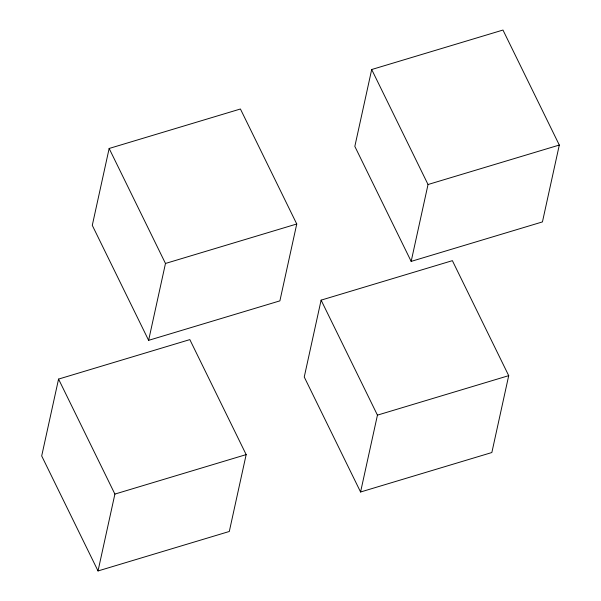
<?xml version="1.0" encoding="UTF-8"?>
<svg xmlns="http://www.w3.org/2000/svg" width="601" height="601" viewBox="0 0 601 601"><rect width="100%" height="100%" fill="white"/><g stroke="black" fill="none" stroke-linecap="round" stroke-linejoin="round"><path stroke-width="0.9" d="M58.56 379.088L41.694 455.956L98.031 570.95L229.304 531.479L246.17 454.604L189.833 339.61L58.56 379.088L114.896 494.082L98.031 570.95M109.149 148.47L92.284 225.345L148.62 340.339L279.893 300.861L296.751 223.993L240.423 108.999L109.149 148.47L165.478 263.463L148.62 340.339M321.107 300.139L304.249 377.007L360.577 492.001L491.851 452.53L508.716 375.655L452.38 260.661L321.107 300.139L377.443 415.133L360.577 492.001M371.696 69.521L354.83 146.396L411.167 261.39L542.44 221.912L559.306 145.044L502.969 30.05L371.696 69.521L428.032 184.515L411.167 261.39M165.478 263.463L296.751 223.993M428.032 184.515L559.306 145.044M114.896 494.082L246.17 454.604M377.443 415.133L508.716 375.655"/></g></svg>
